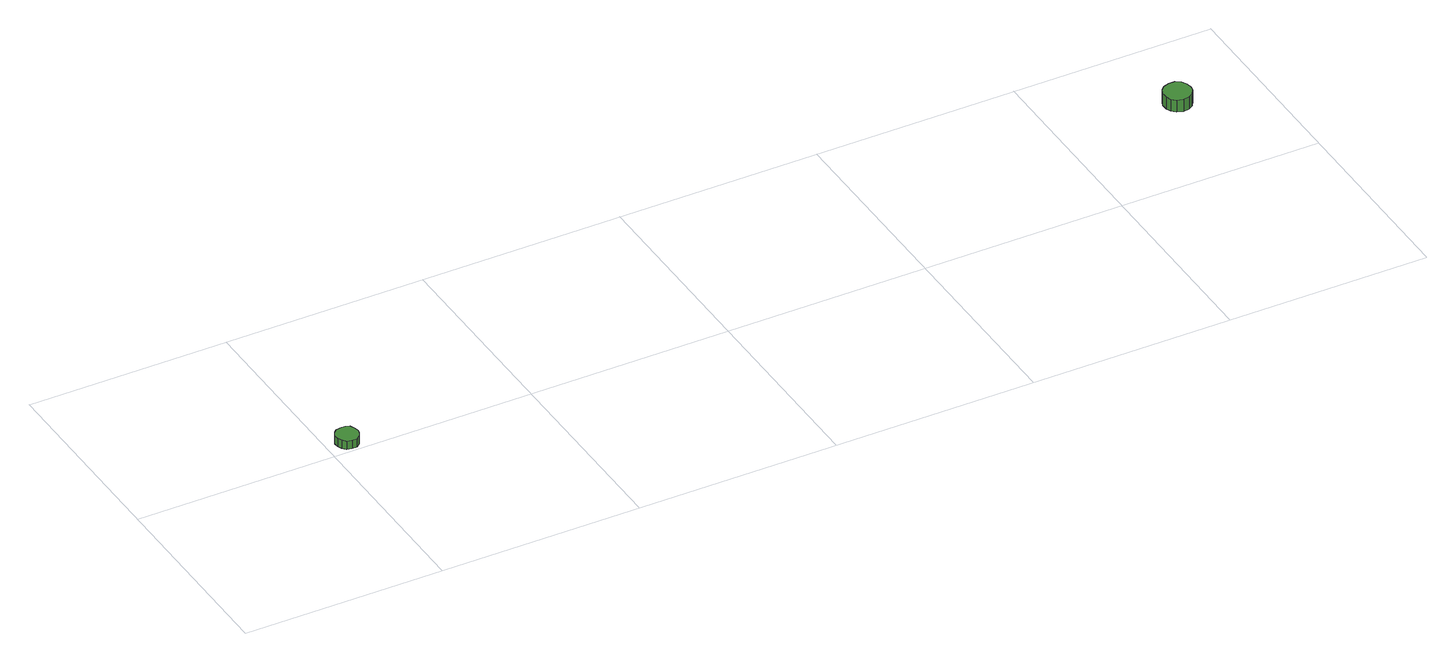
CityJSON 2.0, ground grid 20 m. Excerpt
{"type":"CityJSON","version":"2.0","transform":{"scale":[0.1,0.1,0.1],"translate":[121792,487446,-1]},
"CityObjects":{
"tree1":{"type":"SolitaryVegetationObject","attributes":{"function":"something"},"geometry":[{"type":"MultiSurface","lod":"1","boundaries":[[[0,1,2,3,4,5,6,7,8,9,10,11,12,13,14]],[[15,16,17,18,19,20,21,22,23,24,25,26,27,28,29]],[[0,29,28,1]],[[1,28,27,2]],[[2,27,26,3]],[[3,26,25,4]],[[4,25,24,5]],[[5,24,23,6]],[[6,23,22,7]],[[7,22,21,8]],[[8,21,20,9]],[[9,20,19,10]],[[10,19,18,11]],[[11,18,17,12]],[[12,17,16,13]],[[13,16,15,14]],[[14,15,29,0]]]}]},
"tree2":{"type":"SolitaryVegetationObject","attributes":{"function":"something"},"geometry":[{"type":"MultiSurface","lod":"1","boundaries":[[[30,31,32,33,34,35,36,37,38,39,40,41,42,43,44]],[[45,46,47,48,49,50,51,52,53,54,55,56,57,58,59]],[[30,59,58,31]],[[31,58,57,32]],[[32,57,56,33]],[[33,56,55,34]],[[34,55,54,35]],[[35,54,53,36]],[[36,53,52,37]],[[37,52,51,38]],[[38,51,50,39]],[[39,50,49,40]],[[40,49,48,41]],[[41,48,47,42]],[[42,47,46,43]],[[43,46,45,44]],[[44,45,59,30]]]}]}
},
"vertices":[
[32,14,16],[31,19,16],[29,23,16],[25,25,16],[20,25,16],[15,24,16],[12,21,16],[10,17,16],[10,12,16],[12,8,16],[15,4,16],[20,3,16],[25,3,16],[29,6,16],[31,10,16],[31,10,7],[29,6,7],[25,3,7],[20,3,7],[15,4,7],[12,8,7],[10,12,7],[10,17,7],[12,21,7],[15,24,7],[20,25,7],[25,25,7],[29,23,7],[31,19,7],[32,14,7],
[929,107,26],[928,113,26],[925,118,26],[920,121,26],[914,121,26],[908,119,26],[904,115,26],[902,110,26],[902,104,26],[904,99,26],[908,95,26],[914,93,26],[920,94,26],[925,97,26],[928,102,26],[928,102,13],[925,97,13],[920,94,13],[914,93,13],[908,95,13],[904,99,13],[902,104,13],[902,110,13],[904,115,13],[908,119,13],[914,121,13],[920,121,13],[925,118,13],[928,113,13],[929,107,13]
]}
